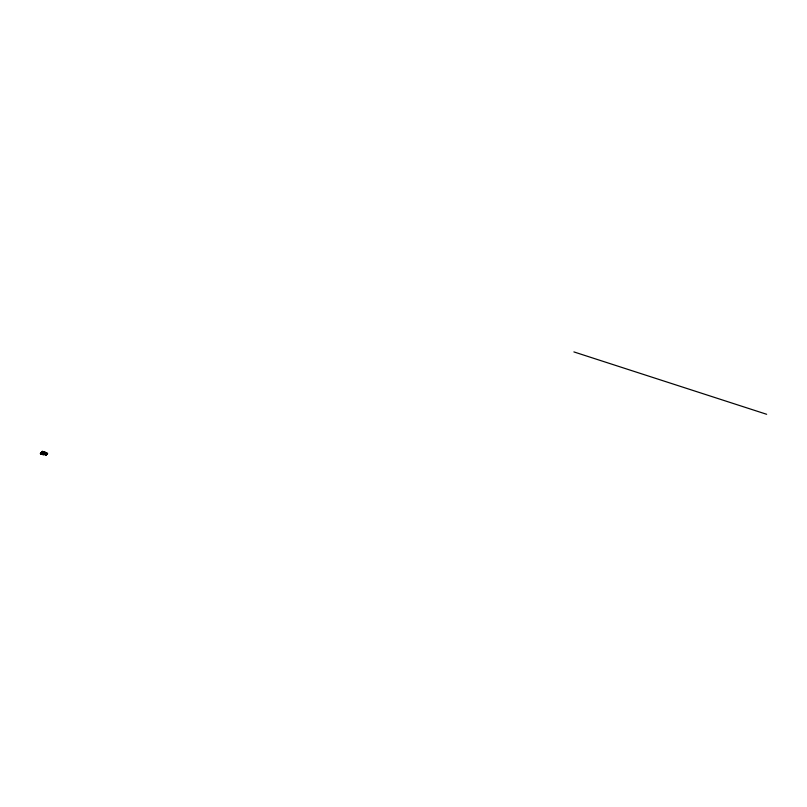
<?xml version="1.0" encoding="UTF-8"?>
<svg xmlns="http://www.w3.org/2000/svg" width="807" height="807" viewBox="0 0 807 807"><rect width="100%" height="100%" fill="white"/><g stroke="black" fill="none" stroke-linecap="round" stroke-linejoin="round"><path stroke-width="1.21" d="M42.721 452.485L41.853 452.051L40.441 453.635L41.238 453.927L43.336 452.666L44.647 453.12L45.293 452.414L42.337 451.456L41.833 452.051L42.65 452.344L41.52 452.414L42.549 452.808L41.853 453.524L42.731 452.424M44.768 452.959L44.879 452.303M44.758 452.424L42.347 451.476M43.83 454.048L42.6 453.494L43.336 452.666L41.984 454.18L43.064 452.969L42.68 452.334M44.153 454.512L45.747 452.626L46.332 452.818L44.99 454.341L47.028 453.968L46.362 453.716L45.545 454.664L46.201 454.896L46.695 454.341L46.039 454.109M42.478 452.646L43.558 451.88L42.549 451.648M43.326 452.939L42.307 452.717L43.437 451.9L42.347 451.486M43.871 453.988L43.013 453.04L44.183 453.615M43.053 453.665L45.021 452.666M43.053 451.718L41.914 451.981M41.086 454.048L41.641 453.463L43.053 453.968M43.164 452.313L43.911 451.991L42.771 452.192L43.81 452.404L43.376 452.757M42.367 453.786L43.941 452.001L45.142 452.505M42.781 453.574L43.578 453.514L43.134 453.837M43.961 452.626L44.486 452.414M42.983 453.998L43.689 453.262M44.193 452.707L44.597 452.213L43.85 453.05L44.496 453.05M44.324 453.02L44.082 453.746M43.175 454.775L45.353 452.404L42.378 451.345L40.35 453.655L43.326 454.704M44.758 454.573L45.444 454.048L45.041 454.543M45.182 453.302L44.355 454.23L45.747 452.646L46.312 452.828L45.908 453.806M46.312 452.828L44.536 454.21L45.172 454.391L44.324 454.24M45.293 454.765L46.574 454.432M46.513 453.352L47.179 453.766M45.434 454.815L45.636 454.371M45.172 452.999L47.25 453.736L46.342 453.363M46.352 454.008L46.665 454.21M45.918 454.664L46.473 454.553M46.211 454.26L46.846 454.008M46.392 454.553L46.806 453.897M46.554 453.504L45.999 453.191M573.888 351.913L766.65 414.284M45.353 453.09L46.15 453.534M43.336 452.666L42.791 452.868L42.801 452.182M44.688 453.554L45.263 453.786M42.902 453.393L43.245 453.726M43.982 453.867L40.965 453.04M45.434 454.512L46.281 454.795M45.404 454.634L46.211 454.916M40.461 453.635L43.296 454.654M45.585 452.515L43.982 454.341L46.08 455.087L47.684 453.262L45.585 452.515M45.454 453.806L44.899 453.615L45.444 453.806"/></g></svg>
